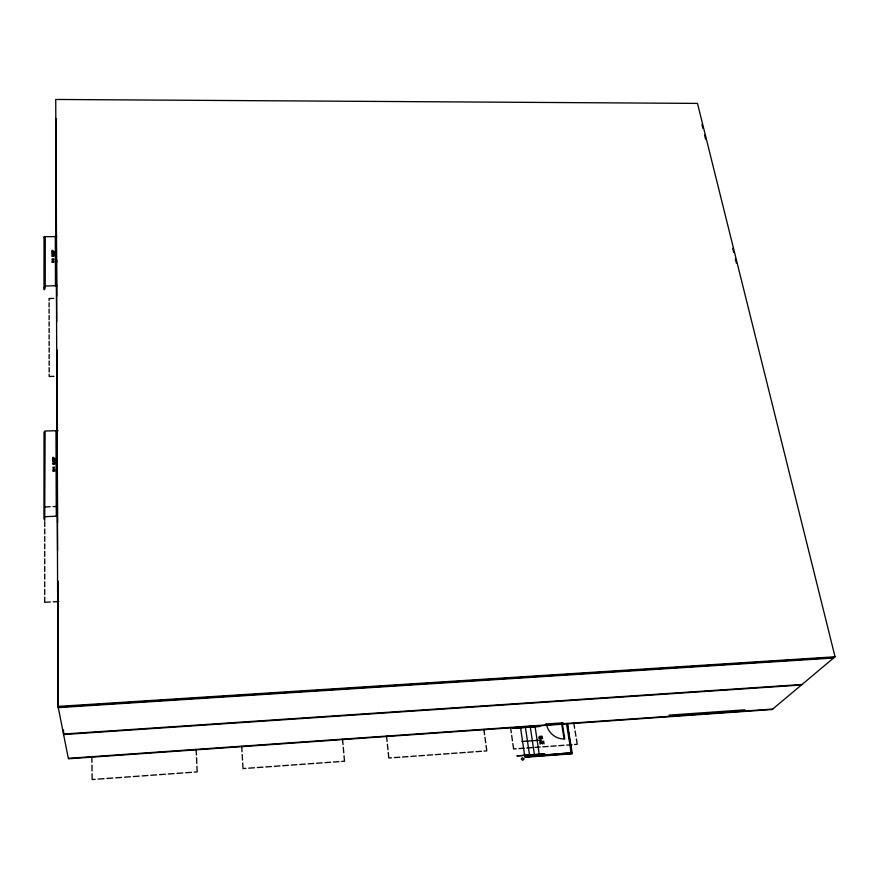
<?xml version="1.0" encoding="UTF-8"?>
<svg xmlns="http://www.w3.org/2000/svg" width="879" height="879" viewBox="0 0 879 879"><rect width="100%" height="100%" fill="white"/><g stroke="black" fill="none" stroke-linecap="round" stroke-linejoin="round"><path stroke-width="1.32" d="M44.005 432.072L44.302 519.346L44.686 432.05M44.005 289.872L44.038 236.704L56.772 236.583M44.719 597.116L44.708 602.28L50.356 601.983M44.719 594.512L44.719 589.369M44.719 586.831L44.719 581.711M44.719 579.14L44.719 574.042M44.719 571.526L44.73 566.461M44.73 563.911L44.73 558.868M44.73 556.374L44.73 551.364M44.73 548.837L44.73 543.848M44.73 541.376L44.73 536.41M44.741 533.916L44.741 528.971M44.741 526.521L44.741 521.599M44.741 520.423L44.774 431.051L58.08 430.622M44.818 289.158L44.84 236.693M566.779 724.318L567.416 724.274L571.614 753.556L525.686 756.808L571.339 752.699M56.761 260.613L56.278 259.986M44.126 237.572L44.763 237.572L44.741 287.949L44.093 287.96M835.05 656.789L772.169 709.529L68.408 758.786L58.047 706.408L55.74 99.459L697.486 103.403L835.05 656.789L58.047 706.408M56.08 260.382L56.674 260.283M53.773 463.53L54.883 462.848M52.85 255.745L53.971 255.174M52.377 258.789C50.334 260.195 55.52 260.129 53.465 258.778M53.267 467.068L52.707 467.881L53.267 468.276A1.373 1.198 -8.4 0 0 54.388 468.243L54.388 467.024M54.883 460.926L52.685 461.684L54.883 462.288M53.971 253.537L51.85 254.119L53.971 254.679M524.752 756.347L571.207 752.929L566.483 723.483M540.86 737.47L542.277 737.239L542.123 736.217L540.662 736.184L541.068 738.854M540.332 737.986L538.684 738.107L539.519 736.272L539.926 738.931M521.719 741.502L541.464 740.085M546.474 723.977C547.749 732.581 556.022 739.569 564.779 738.887L562.23 722.879M95.141 779.321L92.163 779.541L92.075 773.795M98.063 779.113L103.953 778.684M106.93 778.464L112.809 778.036M115.72 777.827L121.588 777.399M124.543 777.19L130.411 776.761M133.311 776.553L139.157 776.124M142.101 775.915L147.936 775.487M150.825 775.278L156.649 774.86M159.582 774.641L165.384 774.223M168.263 774.014L174.064 773.597M176.987 773.377L182.777 772.96M185.645 772.751L191.413 772.333M194.325 772.125L197.182 771.916L196.918 766.257M245.922 768.378L243.043 768.587L242.703 762.961M248.746 768.169L254.438 767.763M257.294 767.554L262.975 767.136M265.788 766.938L271.457 766.521M274.314 766.312L279.972 765.906M282.774 765.708L288.411 765.29M291.257 765.082L296.893 764.675M299.684 764.477L305.299 764.071M308.133 763.862L313.748 763.455M316.528 763.258L322.121 762.851M324.944 762.642L330.537 762.236M333.394 762.027L338.964 761.621M341.689 761.423L344.535 761.225L344.03 755.676M391.518 757.808L388.837 758.006L388.254 752.49M394.341 757.61L399.835 757.204M402.516 757.017L407.999 756.61M410.801 756.412L416.283 756.017M418.953 755.819L424.414 755.424M427.205 755.215L432.666 754.819M435.325 754.632L440.764 754.237M443.543 754.028L448.982 753.644M451.63 753.446L457.047 753.05M459.827 752.853L465.233 752.457M467.87 752.27L473.276 751.875M476.033 751.677L481.417 751.281M484.054 751.095L486.801 750.897L486.076 745.458M516.215 748.754L513.611 748.952L512.842 743.535M518.951 748.556L524.291 748.172M526.884 747.985L532.213 747.6M534.937 747.403L540.244 747.018M542.837 746.831L548.133 746.447M550.847 746.249L556.143 745.864M558.725 745.678L563.999 745.293M566.702 745.095L571.976 744.711M574.547 744.524L577.239 744.326L576.371 738.964M669.084 715.121L744.952 709.825M545.628 724.032L563.153 722.813M772.729 709.056L68.639 758.302M63.508 734.031L802.033 684.488M801.417 684.994L63.607 734.547L63.486 729.922M834.27 657.437L58.179 707.057L57.695 580.832M833.6 658.008L58.289 707.628L57.805 581.491M53.19 601.84L58.827 601.544M44.741 516.698L57.058 516.182M44.741 506.941L50.213 506.711M52.971 506.601L57.058 506.436M52.707 469.858L54.905 469.771M52.707 471.067L54.916 470.99M54.872 458.398L52.685 458.475L52.762 457.498L53.663 457.388L53.839 458.442M54.872 459.08L52.685 459.157L54.883 459.794L52.685 460.475L54.883 460.398M54.894 464.057L52.696 464.134L52.784 463.156L53.685 463.123L53.773 464.101M53.993 376.355L49.191 376.476L49.18 374.234M53.773 298.421L49.092 298.497L49.103 300.596M44.818 285.972L56.97 285.785M53.96 251.328L51.839 251.35L51.96 250.471L52.762 250.394L52.96 251.339M53.96 251.91L51.839 251.932L53.971 252.526L51.85 253.141L53.971 253.119M53.982 256.218L51.85 256.25L51.971 255.36L52.773 255.349L52.85 256.228M51.861 261.195L53.993 261.162M51.861 262.25L53.993 262.217M56.959 262.118L56.08 261.305M541.706 737.415L542.673 738.734M701.936 124.455L702.936 128.455M704.584 135.113L705.573 139.113M732.701 248.372L733.701 252.372M735.349 259.041L736.349 263.03M573.767 722.977L574.635 728.284M575.064 730.932L575.932 736.261M567.405 723.417L572.295 753.808L524.895 757.302L524.653 755.698M561.516 722.934L564.065 738.942M543.64 741.096L544.057 743.854L541.98 741.217L542.398 743.975M534.926 725.691L535.025 726.373M535.135 727.054L539.19 753.973M539.288 754.621L539.387 755.27M530.147 726.021L530.257 726.702M530.356 727.394L534.377 754.325M534.476 754.973L534.575 755.621M525.279 726.362L525.389 727.043M525.488 727.735L529.466 754.676M529.565 755.336L529.663 755.984M520.412 726.702L520.511 727.394M520.61 728.076L524.554 755.039M510.523 727.394L511.292 732.756M511.677 735.426L512.446 740.81M483.889 729.262L484.615 734.646M484.977 737.316L485.702 742.722M386.54 736.064L387.112 741.524M387.397 744.238L387.969 749.721M342.524 739.14L343.03 744.634M343.282 747.37L343.777 752.885M241.703 746.194L242.033 751.765M242.197 754.534L242.538 760.126M196.149 749.38L196.402 754.984M196.533 757.775L196.797 763.411M91.845 756.676L91.921 762.357M91.954 765.191L92.042 770.905M56.014 119.445L56.695 296.311M56.904 349.787L57.574 522.533M55.915 118.456L56.695 321.516M56.805 350.325L57.574 550.65M55.311 236.176L55.476 285.807M55.981 430.688L56.278 516.215M54.146 461.211L54.157 462.079M53.245 253.778L53.256 254.46M53.784 469.815L53.795 471.034M52.872 261.184L52.872 262.228M49.103 302.717L49.103 306.958M49.103 309.056L49.114 313.32M49.114 315.462L49.125 319.736M49.125 321.857L49.125 326.153M49.125 328.317L49.136 332.636M49.136 334.778L49.147 339.107M49.147 341.294L49.147 345.645M49.158 347.809L49.158 352.182M49.158 354.391L49.169 358.775M49.169 360.961L49.169 365.378M49.18 367.598L49.18 372.037M544.551 753.885L517.072 755.896L544.551 753.885M523.906 758.874L522.73 760.335L521.258 759.071L522.346 757.621L523.906 758.874M540.354 726.34L513.094 728.251L540.354 726.34M541.475 742.953L540.113 744.139L539.695 741.382L540.827 741.48L541.475 742.953"/></g></svg>
